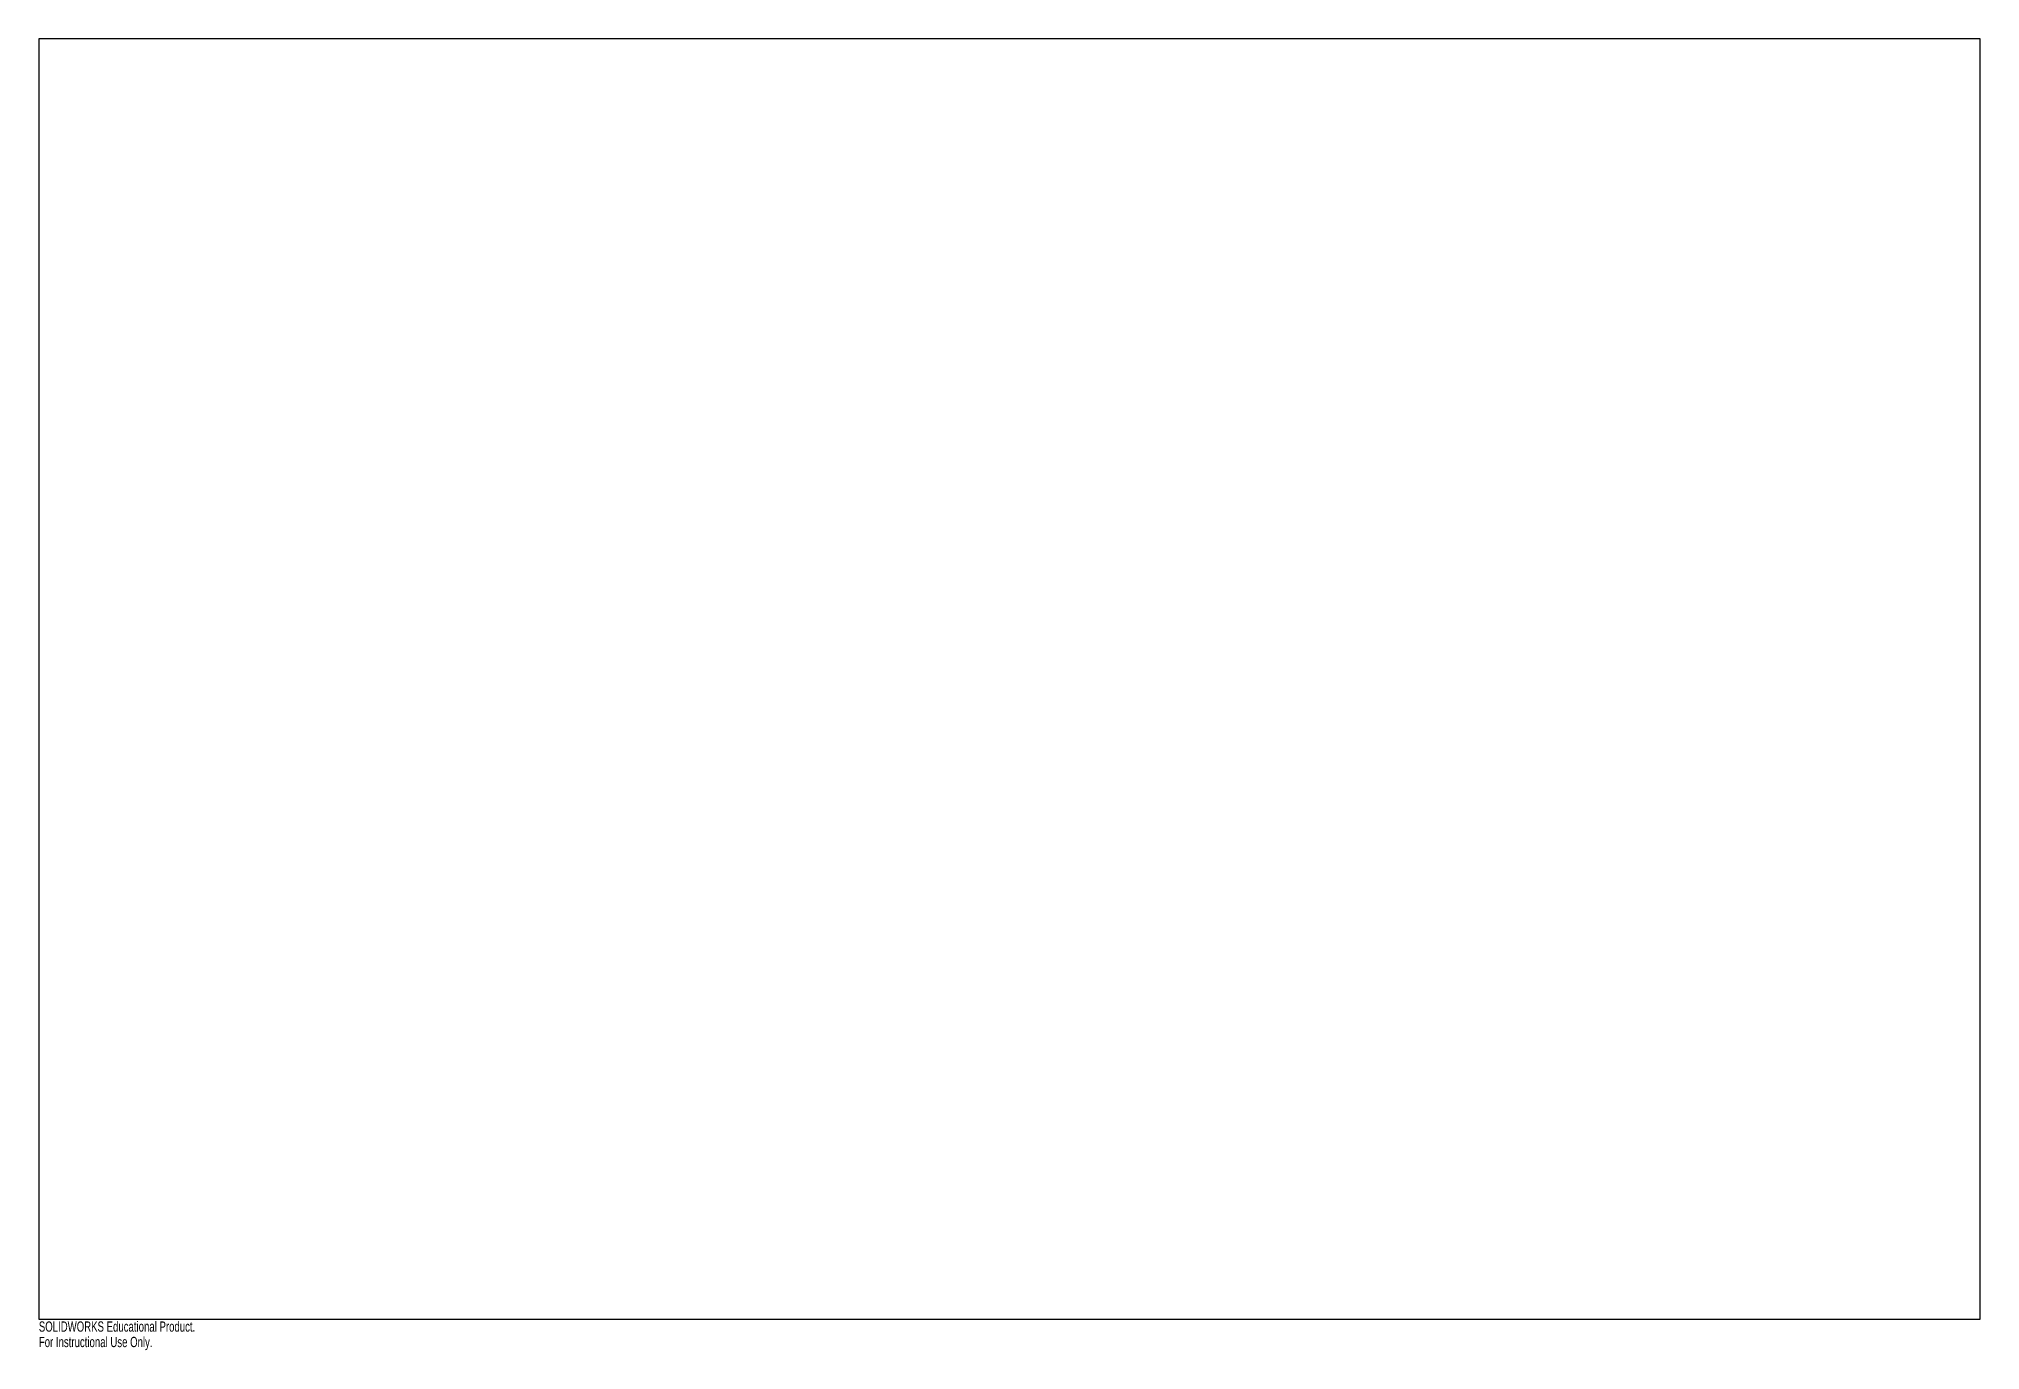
# Model space of a CAD drawing. Header units: inches. Extents: x -18 to 18, y -12.4 to 11.9.
import ezdxf

# ---------------------------------------------------------------- set-up
doc = ezdxf.new("R2010")
doc.units = ezdxf.units.IN
doc.header["$MEASUREMENT"] = 0
doc.styles.add('SLDTEXTSTYLE0', font='TXT', dxfattribs={"width": 0.7})

msp = doc.modelspace()

# ---------------------------------------------------------------- linework, layer by layer
at = {"color": 7, "linetype": 'Continuous', "lineweight": 25}
for p, q in [((-18, 11.875), (-18, -11.875)), ((18, 11.875), (-18, 11.875)), ((18, -11.875), (18, 11.875)), ((-18, -11.875), (18, -11.875))]:
    msp.add_line(p, q, dxfattribs=at)

# ---------------------------------------------------------------- texts
at = {"color": 7, "linetype": 'Continuous', "char_height": 0.1903, "attachment_point": 1, "style": 'SLDTEXTSTYLE0'}
for s, insert in [('SOLIDWORKS Educational Product.', (-18, -11.915)), ('For Instructional Use Only.', (-18, -12.201))]:
    msp.add_mtext(s, dxfattribs=dict(at, insert=insert))

doc.saveas('drawing.dxf')
